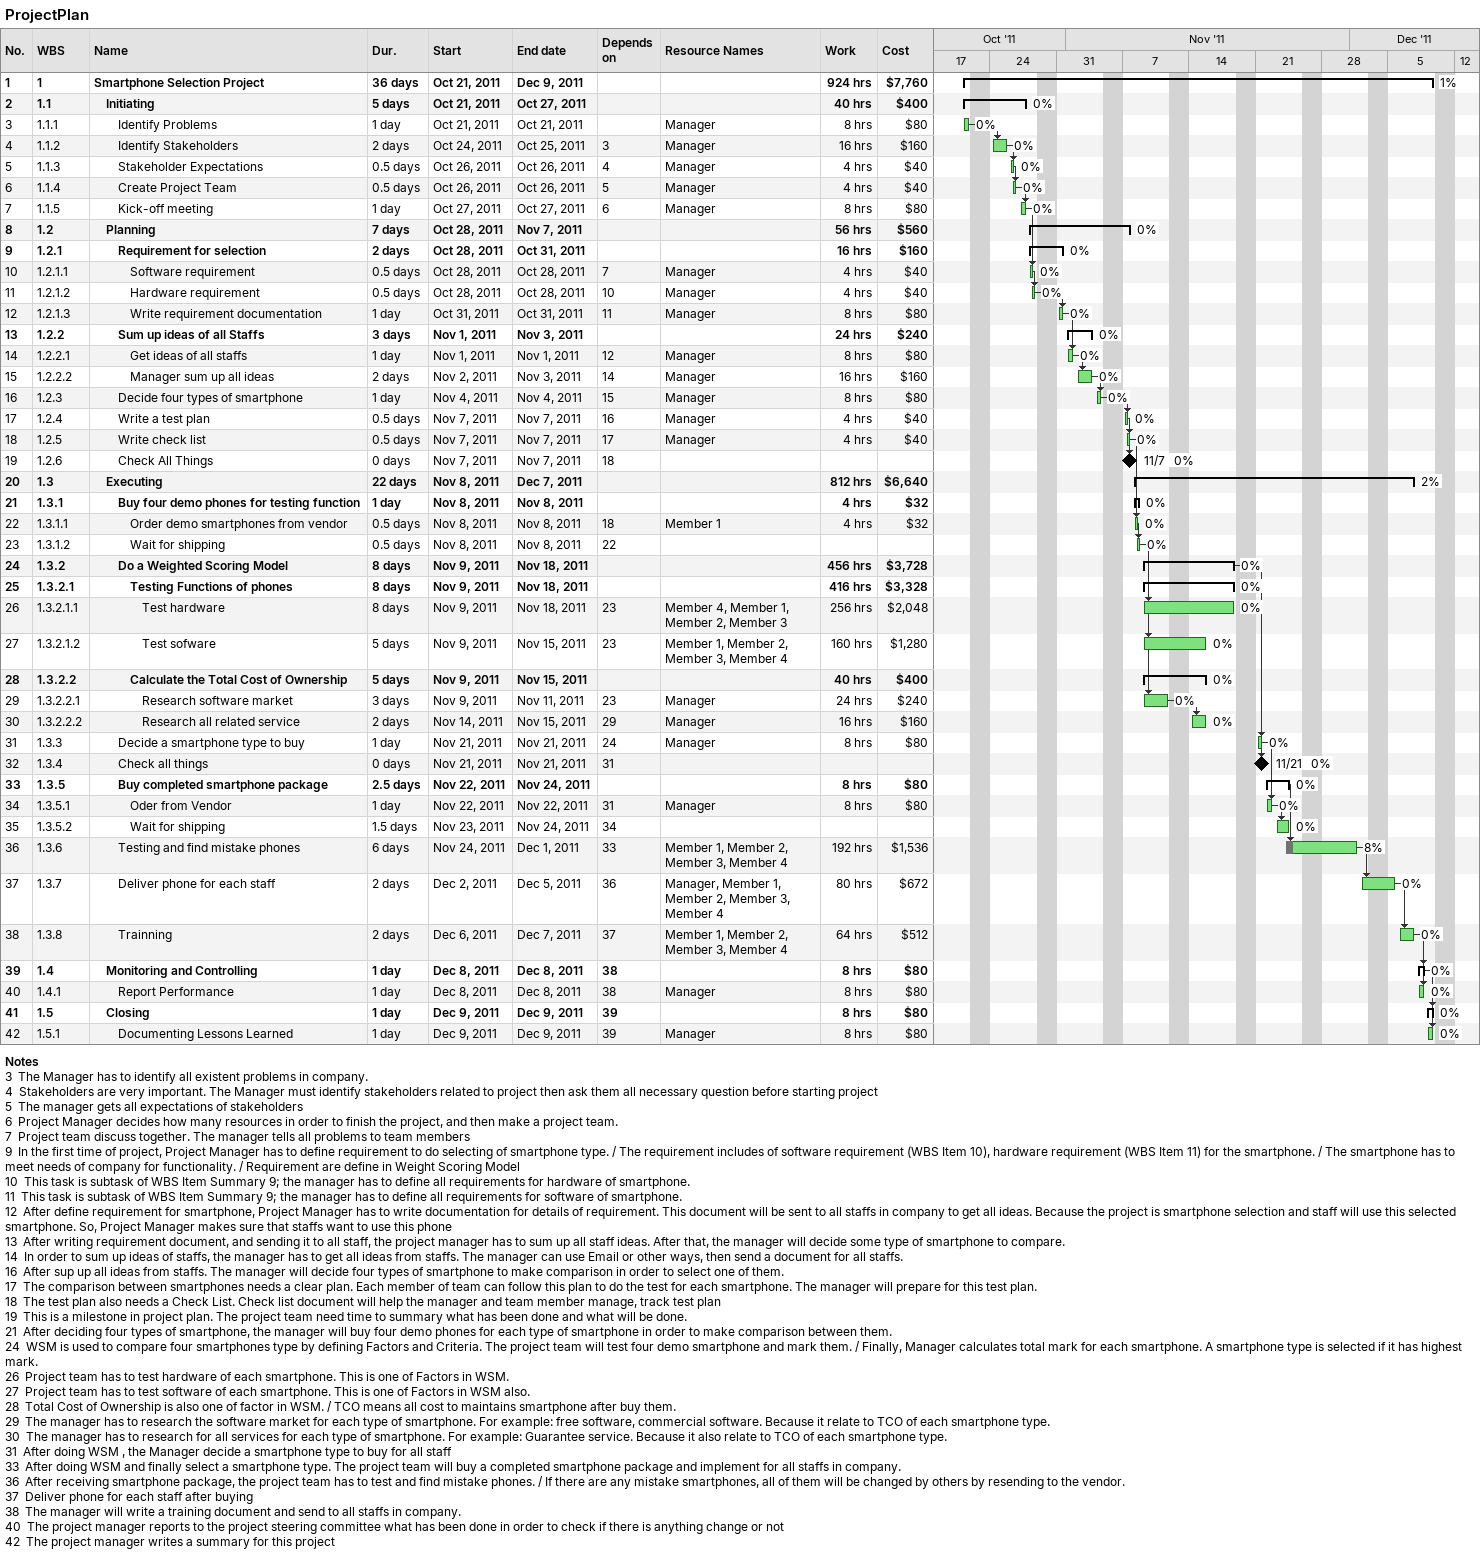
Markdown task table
ProjectPlan

| ID | WBS | Task | Duration | Start | Finish | Predecessors | Resources | % complete | Work (h) | Cost ($) |
|---|---|---|---|---|---|---|---|---|---|---|
| 1 | 1 | **Smartphone Selection Project** | 36d | 2011-10-21 | 2011-12-09 |  |  | 1 | 924 | 7760 |
| 2 | 1.1 | **Initiating** | 5d | 2011-10-21 | 2011-10-27 |  |  | 0 | 40 | 400 |
| 3 | 1.1.1 | Identify Problems | 1d | 2011-10-21 | 2011-10-21 |  | Manager | 0 | 8 | 80 |
| 4 | 1.1.2 | Identify Stakeholders | 2d | 2011-10-24 | 2011-10-25 | 3 | Manager | 0 | 16 | 160 |
| 5 | 1.1.3 | Stakeholder Expectations | 0.5d | 2011-10-26 | 2011-10-26 | 4 | Manager | 0 | 4 | 40 |
| 6 | 1.1.4 | Create Project Team | 0.5d | 2011-10-26 | 2011-10-26 | 5 | Manager | 0 | 4 | 40 |
| 7 | 1.1.5 | Kick-off meeting | 1d | 2011-10-27 | 2011-10-27 | 6 | Manager | 0 | 8 | 80 |
| 8 | 1.2 | **Planning** | 7d | 2011-10-28 | 2011-11-07 |  |  | 0 | 56 | 560 |
| 9 | 1.2.1 | **Requirement for selection** | 2d | 2011-10-28 | 2011-10-31 |  |  | 0 | 16 | 160 |
| 10 | 1.2.1.1 | Software requirement | 0.5d | 2011-10-28 | 2011-10-28 | 7 | Manager | 0 | 4 | 40 |
| 11 | 1.2.1.2 | Hardware requirement | 0.5d | 2011-10-28 | 2011-10-28 | 10 | Manager | 0 | 4 | 40 |
| 12 | 1.2.1.3 | Write requirement documentation | 1d | 2011-10-31 | 2011-10-31 | 11 | Manager | 0 | 8 | 80 |
| 13 | 1.2.2 | **Sum up ideas of all Staffs** | 3d | 2011-11-01 | 2011-11-03 |  |  | 0 | 24 | 240 |
| 14 | 1.2.2.1 | Get ideas of all staffs | 1d | 2011-11-01 | 2011-11-01 | 12 | Manager | 0 | 8 | 80 |
| 15 | 1.2.2.2 | Manager sum up all ideas | 2d | 2011-11-02 | 2011-11-03 | 14 | Manager | 0 | 16 | 160 |
| 16 | 1.2.3 | Decide four types of smartphone | 1d | 2011-11-04 | 2011-11-04 | 15 | Manager | 0 | 8 | 80 |
| 17 | 1.2.4 | Write a test plan | 0.5d | 2011-11-07 | 2011-11-07 | 16 | Manager | 0 | 4 | 40 |
| 18 | 1.2.5 | Write check list | 0.5d | 2011-11-07 | 2011-11-07 | 17 | Manager | 0 | 4 | 40 |
| 19 | 1.2.6 | Check All Things | 0d | 2011-11-07 | 2011-11-07 | 18 |  | 0 |  |  |
| 20 | 1.3 | **Executing** | 22d | 2011-11-08 | 2011-12-07 |  |  | 2 | 812 | 6640 |
| 21 | 1.3.1 | **Buy four demo phones for testing function** | 1d | 2011-11-08 | 2011-11-08 |  |  | 0 | 4 | 32 |
| 22 | 1.3.1.1 | Order demo smartphones from vendor | 0.5d | 2011-11-08 | 2011-11-08 | 18 | Member 1 | 0 | 4 | 32 |
| 23 | 1.3.1.2 | Wait for shipping | 0.5d | 2011-11-08 | 2011-11-08 | 22 |  | 0 |  |  |
| 24 | 1.3.2 | **Do a Weighted Scoring Model** | 8d | 2011-11-09 | 2011-11-18 |  |  | 0 | 456 | 3728 |
| 25 | 1.3.2.1 | **Testing Functions of phones** | 8d | 2011-11-09 | 2011-11-18 |  |  | 0 | 416 | 3328 |
| 26 | 1.3.2.1.1 | Test hardware | 8d | 2011-11-09 | 2011-11-18 | 23 | Member 4, Member 1, Member 2, Member 3 | 0 | 256 | 2048 |
| 27 | 1.3.2.1.2 | Test sofware | 5d | 2011-11-09 | 2011-11-15 | 23 | Member 1, Member 2, Member 3, Member 4 | 0 | 160 | 1280 |
| 28 | 1.3.2.2 | **Calculate the Total Cost of Ownership** | 5d | 2011-11-09 | 2011-11-15 |  |  | 0 | 40 | 400 |
| 29 | 1.3.2.2.1 | Research software market | 3d | 2011-11-09 | 2011-11-11 | 23 | Manager | 0 | 24 | 240 |
| 30 | 1.3.2.2.2 | Research all related service | 2d | 2011-11-14 | 2011-11-15 | 29 | Manager | 0 | 16 | 160 |
| 31 | 1.3.3 | Decide a smartphone type to buy | 1d | 2011-11-21 | 2011-11-21 | 24 | Manager | 0 | 8 | 80 |
| 32 | 1.3.4 | Check all things | 0d | 2011-11-21 | 2011-11-21 | 31 |  | 0 |  |  |
| 33 | 1.3.5 | **Buy completed smartphone package** | 2.5d | 2011-11-22 | 2011-11-24 |  |  | 0 | 8 | 80 |
| 34 | 1.3.5.1 | Oder from Vendor | 1d | 2011-11-22 | 2011-11-22 | 31 | Manager | 0 | 8 | 80 |
| 35 | 1.3.5.2 | Wait for shipping | 1.5d | 2011-11-23 | 2011-11-24 | 34 |  | 0 |  |  |
| 36 | 1.3.6 | Testing and find mistake phones | 6d | 2011-11-24 | 2011-12-01 | 33 | Member 1, Member 2, Member 3, Member 4 | 8 | 192 | 1536 |
| 37 | 1.3.7 | Deliver phone for each staff | 2d | 2011-12-02 | 2011-12-05 | 36 | Manager, Member 1, Member 2, Member 3, Member 4 | 0 | 80 | 672 |
| 38 | 1.3.8 | Trainning | 2d | 2011-12-06 | 2011-12-07 | 37 | Member 1, Member 2, Member 3, Member 4 | 0 | 64 | 512 |
| 39 | 1.4 | **Monitoring and Controlling** | 1d | 2011-12-08 | 2011-12-08 | 38 |  | 0 | 8 | 80 |
| 40 | 1.4.1 | Report Performance | 1d | 2011-12-08 | 2011-12-08 | 38 | Manager | 0 | 8 | 80 |
| 41 | 1.5 | **Closing** | 1d | 2011-12-09 | 2011-12-09 | 39 |  | 0 | 8 | 80 |
| 42 | 1.5.1 | Documenting Lessons Learned | 1d | 2011-12-09 | 2011-12-09 | 39 | Manager | 0 | 8 | 80 |

Notes
- 3: The Manager has to identify all existent problems in company.
- 4: Stakeholders are very important. The Manager must identify stakeholders related to project then ask them all necessary question before starting project
- 5: The manager gets all expectations of stakeholders
- 6: Project Manager decides how many resources in order to finish the project, and then make a project team.
- 7: Project team discuss together. The manager tells all problems to team members
- 9: In the first time of project, Project Manager has to define requirement to do selecting of smartphone type. / The requirement includes of software requirement (WBS Item 10), hardware requirement (WBS Item 11) for the smartphone. / The smartphone has to meet needs of company for functionality. / Requirement are define in Weight Scoring Model
- 10: This task is subtask of WBS Item Summary 9; the manager has to define all requirements for hardware of smartphone.
- 11: This task is subtask of WBS Item Summary 9; the manager has to define all requirements for software of smartphone.
- 12: After define requirement for smartphone, Project Manager has to write documentation for details of requirement. This document will be sent to all staffs in company to get all ideas. Because the project is smartphone selection and staff will use this selected smartphone. So, Project Manager makes sure that staffs want to use this phone
- 13: After writing requirement document, and sending it to all staff, the project manager has to sum up all staff ideas. After that, the manager will decide some type of smartphone to compare.
- 14: In order to sum up ideas of staffs, the manager has to get all ideas from staffs. The manager can use Email or other ways, then send a document for all staffs.
- 16: After sup up all ideas from staffs. The manager will decide four types of smartphone to make comparison in order to select one of them.
- 17: The comparison between smartphones needs a clear plan. Each member of team can follow this plan to do the test for each smartphone. The manager will prepare for this test plan.
- 18: The test plan also needs a Check List. Check list document will help the manager and team member manage, track test plan
- 19: This is a milestone in project plan. The project team need time to summary what has been done and what will be done.
- 21: After deciding four types of smartphone, the manager will buy four demo phones for each type of smartphone in order to make comparison between them.
- 24: WSM is used to compare four smartphones type by defining Factors and Criteria. The project team will test four demo smartphone and mark them. / Finally, Manager calculates total mark for each smartphone. A smartphone type is selected if it has highest mark.
- 26: Project team has to test hardware of each smartphone. This is one of Factors in WSM.
- 27: Project team has to test software of each smartphone. This is one of Factors in WSM also.
- 28: Total Cost of Ownership is also one of factor in WSM. / TCO means all cost to maintains smartphone after buy them.
- 29: The manager has to research the software market for each type of smartphone. For example: free software, commercial software. Because it relate to TCO of each smartphone type.
- 30: The manager has to research for all services for each type of smartphone. For example: Guarantee service. Because it also relate to TCO of each smartphone type.
- 31: After doing WSM , the Manager decide a smartphone type to buy for all staff
- 33: After doing WSM and finally select a smartphone type. The project team will buy a completed smartphone package and implement for all staffs in company.
- 36: After receiving smartphone package, the project team has to test and find mistake phones. / If there are any mistake smartphones, all of them will be changed by others by resending to the vendor.
- 37: Deliver phone for each staff after buying
- 38: The manager will write a training document and send to all staffs in company.
- 40: The project manager reports to the project steering committee what has been done in order to check if there is anything change or not
- 42: The project manager writes a summary for this project
